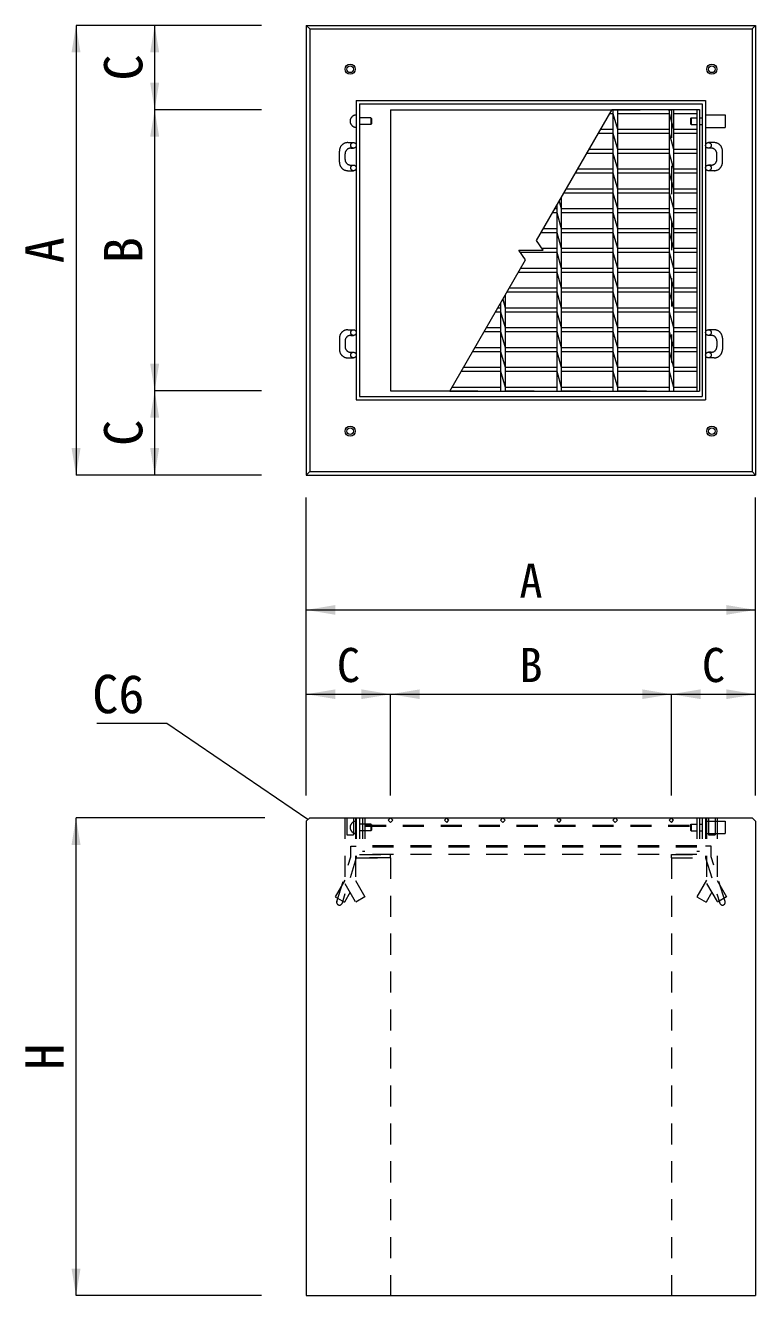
# Model space of a CAD drawing. Units: millimetres, scale not verified. Extents: x 3819 to 56619, y -16688 to 1396.
# Drawn here: x 34119 to 35419, y -7510 to -5250 of the extents above; entities that cross this region are included whole.
import ezdxf
from ezdxf.enums import TextEntityAlignment as Align

# ---------------------------------------------------------------- set-up
doc = ezdxf.new("R2010")
doc.units = ezdxf.units.MM
doc.header["$LTSCALE"] = 50
doc.linetypes.add('USER1', pattern=[1.35, 0.75, -0.6])
doc.linetypes.add('USER2', pattern=[2, 1, -1])
for name, color, linetype, lineweight in [('受枠', 3, 'USER2', 5), ('寸法線', 7, 'Continuous', 13), ('引出線', 4, 'Continuous', 13), ('集水桝', 1, 'Continuous', 5), ('ｲﾝｻｰﾄ', 3, 'Continuous', 9), ('ｸﾞﾚｰﾁﾝｸﾞ', 7, 'Continuous', 5)]:
    doc.layers.add(name, color=color, linetype=linetype, lineweight=lineweight)
doc.styles.add('ＭＳ ゴシック', font='')
doc.styles.get('ＭＳ ゴシック').set_extended_font_data('MS Gothic')

# ---------------------------------------------------------------- blocks, each defined once
blk = doc.blocks.new('filled_arrow')
at = {"color": 0, "linetype": 'Continuous', "lineweight": -2}
blk.add_solid([(7.5, 1.25), (0, 0), (7.5, -1.25)], dxfattribs=at)

msp = doc.modelspace()

# ---------------------------------------------------------------- linework, layer by layer
at = {"layer": '受枠', "linetype": 'Continuous', "lineweight": 9}
for p, q in [((34707.93, -5383.67), (34707.93, -5916.67)), ((34707.93, -5383.67), (35329.93, -5383.67)), ((34713.93, -5389.67), (34713.93, -5910.67)), ((34713.93, -5389.67), (35323.93, -5389.67)), ((35323.93, -5389.67), (35323.93, -5910.67)), ((35329.93, -5383.67), (35329.93, -5916.67)), ((34707.93, -5916.67), (35329.93, -5916.67)), ((34713.93, -5910.67), (35323.93, -5910.67))]:
    msp.add_line(p, q, dxfattribs=at)
at = {"layer": '受枠', "linetype": 'Continuous'}
for p, q in [((34733.93, -5414.55), (34713.93, -5414.55)), ((34733.93, -5414.55), (34733.93, -5426.55)), ((34734.93, -5415.55), (34733.93, -5414.55)), ((34734.93, -5415.55), (34734.93, -5425.55)), ((35302.93, -5415.55), (35303.93, -5414.55)), ((35302.93, -5415.55), (35302.93, -5425.55)), ((35303.93, -5414.55), (35303.93, -5426.55)), ((35303.93, -5414.55), (35314.43, -5414.55)), ((35318.93, -5414.55), (35323.93, -5414.55)), ((34733.93, -5426.55), (34713.93, -5426.55)), ((34734.93, -5425.55), (34733.93, -5426.55)), ((35302.93, -5425.55), (35303.93, -5426.55)), ((35303.93, -5426.55), (35314.43, -5426.55)), ((35318.93, -5426.55), (35323.93, -5426.55))]:
    msp.add_line(p, q, dxfattribs=at)
at = {"layer": '受枠'}
for p, q in [((35329.93, -5409.55), (35364.93, -5409.55)), ((35364.93, -5409.55), (35364.93, -5431.55)), ((35329.93, -5431.55), (35364.93, -5431.55)), ((34692.93, -5458.67), (34702.93, -5458.67)), ((34697.93, -5468.67), (34702.93, -5468.67)), ((35344.93, -5458.67), (35334.93, -5458.67)), ((35339.93, -5468.67), (35334.93, -5468.67)), ((34677.93, -5493.67), (34677.93, -5473.67)), ((34687.93, -5488.67), (34687.93, -5478.67)), ((35349.93, -5488.67), (35349.93, -5478.67)), ((35359.93, -5493.67), (35359.93, -5473.67)), ((34692.93, -5508.67), (34702.93, -5508.67)), ((34697.93, -5498.67), (34702.93, -5498.67)), ((35339.93, -5498.67), (35334.93, -5498.67)), ((35344.93, -5508.67), (35334.93, -5508.67)), ((34677.93, -5806.67), (34677.93, -5826.67)), ((34692.93, -5791.67), (34702.93, -5791.67)), ((34697.93, -5801.67), (34702.93, -5801.67)), ((35344.93, -5791.67), (35334.93, -5791.67)), ((35339.93, -5801.67), (35334.93, -5801.67)), ((35359.93, -5806.67), (35359.93, -5826.67)), ((34687.93, -5811.67), (34687.93, -5821.67)), ((35349.93, -5811.67), (35349.93, -5821.67)), ((34692.93, -5841.67), (34702.93, -5841.67)), ((34697.93, -5831.67), (34702.93, -5831.67)), ((35339.93, -5831.67), (35334.93, -5831.67)), ((35344.93, -5841.67), (35334.93, -5841.67))]:
    msp.add_line(p, q, dxfattribs=at)
at = {"layer": '受枠', "linetype": 'USER1', "lineweight": 9}
for p, q in [((34707.93, -6660.17), (34713.93, -6660.17)), ((34707.93, -6660.17), (34707.93, -6731.17)), ((34713.93, -6660.17), (34713.93, -6725.17)), ((35323.93, -6660.17), (35323.93, -6725.17)), ((35323.93, -6660.17), (35329.93, -6660.17)), ((35329.93, -6660.17), (35329.93, -6731.17)), ((34707.93, -6731.17), (34768.93, -6731.17)), ((34713.93, -6725.17), (34768.93, -6725.17)), ((34768.93, -6731.17), (34768.93, -6725.17)), ((35268.93, -6725.17), (35323.93, -6725.17)), ((35268.93, -6731.17), (35268.93, -6725.17)), ((35268.93, -6731.17), (35329.93, -6731.17))]:
    msp.add_line(p, q, dxfattribs=at)
at = {"layer": '受枠', "linetype": 'USER1'}
for p, q in [((35329.93, -6666.17), (35364.93, -6666.17)), ((35364.93, -6666.17), (35364.93, -6688.17)), ((34733.93, -6671.17), (34713.93, -6671.17)), ((34733.93, -6683.17), (34713.93, -6683.17)), ((34734.93, -6672.17), (34733.93, -6671.17)), ((34733.93, -6671.17), (34733.93, -6683.17)), ((34734.93, -6682.17), (34733.93, -6683.17)), ((34734.93, -6672.17), (34734.93, -6682.17)), ((35302.93, -6672.17), (35303.93, -6671.17)), ((35302.93, -6672.17), (35302.93, -6682.17)), ((35302.93, -6682.17), (35303.93, -6683.17)), ((35303.93, -6671.17), (35303.93, -6683.17)), ((35303.93, -6671.17), (35314.43, -6671.17)), ((35303.93, -6683.17), (35314.43, -6683.17)), ((35318.93, -6671.17), (35323.93, -6671.17)), ((35318.93, -6683.17), (35323.93, -6683.17)), ((35329.93, -6688.17), (35364.93, -6688.17)), ((34697.93, -6729.65), (34697.93, -6710.41)), ((34697.93, -6710.41), (34707.93, -6710.41)), ((35339.93, -6710.41), (35329.93, -6710.41)), ((35339.93, -6729.65), (35339.93, -6710.41)), ((34673.16, -6808.92), (34697.93, -6729.65)), ((34707.93, -6731.17), (34682.71, -6811.9)), ((35329.93, -6731.17), (35355.16, -6811.9)), ((35364.71, -6808.92), (35339.93, -6729.65))]:
    msp.add_line(p, q, dxfattribs=at)
at = {"layer": '受枠'}
for centre in [(34702.93, -5463.67), (35334.93, -5463.67), (34702.93, -5503.67), (35334.93, -5503.67), (34702.93, -5796.67), (35334.93, -5796.67), (34702.93, -5836.67), (35334.93, -5836.67)]:
    msp.add_circle(centre, 5, dxfattribs=at)
for centre, radius, start, end in [((34707.93, -5420.55), 11, 90, 270), ((34692.93, -5473.67), 15, 90, 180), ((34697.93, -5478.67), 10, 90, 180), ((35339.93, -5478.67), 10, 0, 90), ((35344.93, -5473.67), 15, 0, 90), ((34697.93, -5488.67), 10, 180, 270), ((35339.93, -5488.67), 10, 270, 0), ((34692.93, -5493.67), 15, 180, 270), ((35344.93, -5493.67), 15, 270, 0), ((34692.93, -5806.67), 15, 90, 180), ((34697.93, -5811.67), 10, 90, 180), ((35339.93, -5811.67), 10, 0, 90), ((35344.93, -5806.67), 15, 0, 90), ((34692.93, -5826.67), 15, 180, 270), ((34697.93, -5821.67), 10, 180, 270), ((35339.93, -5821.67), 10, 270, 0), ((35344.93, -5826.67), 15, 270, 0)]:
    msp.add_arc(centre, radius, start, end, dxfattribs=at)
at = {"layer": '受枠', "linetype": 'USER1', "lineweight": 9}
msp.add_arc((34707.93, -6677.17), 11, 90, 270, dxfattribs=at)
at = {"layer": '受枠', "linetype": 'USER1'}
for centre, start, end in [((34677.93, -6810.41), 162.64598, 342.64598), ((35359.93, -6810.41), 197.35402, 17.35402)]:
    msp.add_arc(centre, 5, start, end, dxfattribs=at)
at = {"layer": '寸法線'}
for p, q in [((34208.93, -5250.17), (34208.93, -6050.17)), ((34538.93, -5250.17), (34208.93, -5250.17)), ((34348.93, -5250.17), (34348.93, -5400.17)), ((34538.93, -5250.17), (34348.93, -5250.17)), ((34538.93, -5400.17), (34348.93, -5400.17)), ((34348.93, -5400.17), (34348.93, -5900.17)), ((34538.93, -5400.17), (34348.93, -5400.17)), ((34538.93, -5900.17), (34348.93, -5900.17)), ((34348.93, -5900.17), (34348.93, -6050.17)), ((34538.93, -5900.17), (34348.93, -5900.17)), ((34538.93, -6050.17), (34208.93, -6050.17)), ((34538.93, -6050.17), (34348.93, -6050.17)), ((34208.93, -7510.17), (34208.93, -6660.17)), ((34544.93, -6660.17), (34208.93, -6660.17)), ((34538.93, -7510.17), (34208.93, -7510.17))]:
    msp.add_line(p, q, dxfattribs=at)
at = {"layer": '寸法線', "lineweight": 9}
for p, q in [((34618.93, -6620.17), (34618.93, -6090.17)), ((35418.93, -6620.17), (35418.93, -6090.17)), ((34618.93, -6290.17), (35418.93, -6290.17)), ((34618.93, -6440.17), (34768.93, -6440.17)), ((34618.93, -6620.17), (34618.93, -6440.17)), ((34768.93, -6440.17), (35268.93, -6440.17)), ((34768.93, -6620.17), (34768.93, -6440.17)), ((34768.93, -6620.17), (34768.93, -6440.17)), ((35268.93, -6620.17), (35268.93, -6440.17)), ((35268.93, -6440.17), (35418.93, -6440.17)), ((35268.93, -6620.17), (35268.93, -6440.17)), ((35418.93, -6620.17), (35418.93, -6440.17))]:
    msp.add_line(p, q, dxfattribs=at)
at = {"layer": '引出線'}
msp.add_lwpolyline([(34621.93, -6663.17), (34370.79, -6492.03), (34245.99, -6492.03)], dxfattribs=at)
at = {"layer": '集水桝', "lineweight": 20}
for p, q in [((34618.93, -5250.17), (34618.93, -6050.17)), ((34618.93, -5250.17), (35418.93, -5250.17)), ((35418.93, -5250.17), (35418.93, -6050.17)), ((34768.93, -5400.17), (34768.93, -5900.17)), ((34768.93, -5400.17), (35163.27, -5400.17)), ((34768.93, -5900.17), (34874.6, -5900.17)), ((34618.93, -6050.17), (35418.93, -6050.17)), ((34618.93, -6666.17), (34624.93, -6660.17)), ((34618.93, -6666.17), (34618.93, -7510.17)), ((34624.93, -6660.17), (35412.93, -6660.17)), ((35412.93, -6660.17), (35418.93, -6666.17)), ((35418.93, -6666.17), (35418.93, -7510.17)), ((34618.93, -7510.17), (35418.93, -7510.17))]:
    msp.add_line(p, q, dxfattribs=at)
at = {"layer": '集水桝'}
for p, q in [((34618.93, -5250.17), (34624.93, -5256.17)), ((34624.93, -5256.17), (34624.93, -6044.17)), ((34624.93, -5256.17), (35412.93, -5256.17)), ((35412.93, -5256.17), (35418.93, -5250.17)), ((35412.93, -5256.17), (35412.93, -6044.17)), ((34618.93, -6050.17), (34624.93, -6044.17)), ((34624.93, -6044.17), (35412.93, -6044.17)), ((35412.93, -6044.17), (35418.93, -6050.17))]:
    msp.add_line(p, q, dxfattribs=at)
at = {"layer": '集水桝', "linetype": 'USER2'}
for p, q in [((35163.27, -5400.17), (35268.93, -5400.17)), ((35268.93, -5400.17), (35268.93, -5900.17)), ((34874.6, -5900.17), (35268.93, -5900.17))]:
    msp.add_line(p, q, dxfattribs=at)
at = {"layer": '集水桝', "linetype": 'USER1'}
for p, q in [((34707.93, -6660.17), (34707.93, -6731.17)), ((35329.93, -6660.17), (35329.93, -6731.17)), ((34768.93, -6731.17), (34707.93, -6731.17)), ((35268.93, -6731.17), (35329.93, -6731.17))]:
    msp.add_line(p, q, dxfattribs=at)
at = {"layer": '集水桝', "linetype": 'USER1', "lineweight": 20}
for p, q in [((34768.93, -6731.17), (34768.93, -7510.17)), ((35268.93, -6731.17), (35268.93, -7510.17))]:
    msp.add_line(p, q, dxfattribs=at)
at = {"layer": 'ｲﾝｻｰﾄ', "linetype": 'USER1'}
for p, q in [((34687.43, -6660.17), (34687.43, -6776.65)), ((34687.43, -6660.17), (34706.43, -6660.17)), ((34690.85, -6660.17), (34690.85, -6690.17)), ((34703.01, -6660.17), (34703.01, -6690.17)), ((34706.43, -6660.17), (34706.43, -6771.56)), ((35331.43, -6660.17), (35331.43, -6776.65)), ((35331.43, -6660.17), (35350.43, -6660.17)), ((35334.85, -6660.17), (35334.85, -6690.17)), ((35347.01, -6660.17), (35347.01, -6690.17)), ((35350.43, -6660.17), (35350.43, -6771.56)), ((34690.85, -6690.17), (34703.01, -6690.17)), ((35334.85, -6690.17), (35347.01, -6690.17)), ((34687.43, -6770.85), (34670.22, -6800.67)), ((34687.43, -6776.65), (34706.89, -6810.35)), ((34706.43, -6771.56), (34723.35, -6800.85)), ((35331.43, -6770.85), (35314.22, -6800.67)), ((35331.43, -6776.65), (35350.89, -6810.35)), ((35350.43, -6771.56), (35367.35, -6800.85)), ((34670.22, -6800.67), (34686.67, -6810.17)), ((34696.93, -6792.4), (34686.67, -6810.17)), ((34723.35, -6800.85), (34706.89, -6810.35)), ((35314.22, -6800.67), (35330.67, -6810.17)), ((35340.93, -6792.4), (35330.67, -6810.17)), ((35367.35, -6800.85), (35350.89, -6810.35))]:
    msp.add_line(p, q, dxfattribs=at)
at = {"layer": 'ｲﾝｻｰﾄ'}
for centre, radius in [((34696.93, -5328.17), 9), ((34696.93, -5328.17), 6), ((35340.93, -5328.17), 9), ((35340.93, -5328.17), 6), ((34696.93, -5972.17), 9), ((34696.93, -5972.17), 6), ((35340.93, -5972.17), 9), ((35340.93, -5972.17), 6)]:
    msp.add_circle(centre, radius, dxfattribs=at)
at = {"layer": 'ｸﾞﾚｰﾁﾝｸﾞ'}
for p, q in [((35028.93, -5632.85), (35163.56, -5399.67)), ((35163.56, -5399.67), (35318.93, -5399.67)), ((35164.93, -5399.67), (35164.93, -5900.67)), ((35172.93, -5399.67), (35172.93, -5900.67)), ((35264.93, -5399.67), (35264.93, -5900.67)), ((35272.93, -5399.67), (35272.93, -5900.67)), ((35314.43, -5399.67), (35314.43, -5900.67)), ((35318.93, -5399.67), (35318.93, -5900.67)), ((35159.52, -5406.67), (35164.93, -5406.67)), ((35164.93, -5406.67), (35172.93, -5434.96)), ((35172.93, -5406.67), (35264.93, -5406.67)), ((35264.93, -5406.67), (35272.93, -5434.96)), ((35272.93, -5406.67), (35314.43, -5406.67)), ((35139.15, -5441.96), (35164.93, -5441.96)), ((35143.19, -5434.96), (35164.93, -5434.96)), ((35164.93, -5441.96), (35172.93, -5470.25)), ((35172.93, -5434.96), (35264.93, -5434.96)), ((35172.93, -5441.96), (35264.93, -5441.96)), ((35264.93, -5441.96), (35272.93, -5470.25)), ((35272.93, -5434.96), (35314.43, -5434.96)), ((35272.93, -5441.96), (35314.43, -5441.96)), ((35118.77, -5477.25), (35164.93, -5477.25)), ((35122.82, -5470.25), (35164.93, -5470.25)), ((35164.93, -5477.25), (35172.93, -5505.53)), ((35172.93, -5470.25), (35264.93, -5470.25)), ((35172.93, -5477.25), (35264.93, -5477.25)), ((35264.93, -5477.25), (35272.93, -5505.53)), ((35272.93, -5470.25), (35314.43, -5470.25)), ((35272.93, -5477.25), (35314.43, -5477.25)), ((35098.4, -5512.53), (35164.93, -5512.53)), ((35102.44, -5505.53), (35164.93, -5505.53)), ((35164.93, -5512.53), (35172.93, -5540.82)), ((35172.93, -5505.53), (35264.93, -5505.53)), ((35172.93, -5512.53), (35264.93, -5512.53)), ((35264.93, -5512.53), (35272.93, -5540.82)), ((35272.93, -5505.53), (35314.43, -5505.53)), ((35272.93, -5512.53), (35314.43, -5512.53)), ((35072.93, -5556.64), (35072.93, -5900.67)), ((35078.03, -5547.82), (35164.93, -5547.82)), ((35082.07, -5540.82), (35164.93, -5540.82)), ((35164.93, -5547.82), (35172.93, -5576.1)), ((35172.93, -5540.82), (35264.93, -5540.82)), ((35172.93, -5547.82), (35264.93, -5547.82)), ((35264.93, -5547.82), (35272.93, -5576.1)), ((35272.93, -5540.82), (35314.43, -5540.82)), ((35272.93, -5547.82), (35314.43, -5547.82)), ((35061.7, -5576.1), (35064.93, -5576.1)), ((35064.93, -5570.5), (35064.93, -5900.67)), ((35069.24, -5563.04), (35072.93, -5576.1)), ((35072.93, -5576.1), (35164.93, -5576.1)), ((35172.93, -5576.1), (35264.93, -5576.1)), ((35272.93, -5576.1), (35314.43, -5576.1)), ((35057.66, -5583.1), (35064.93, -5583.1)), ((35064.93, -5583.1), (35072.93, -5611.39)), ((35072.93, -5583.1), (35164.93, -5583.1)), ((35164.93, -5583.1), (35172.93, -5611.39)), ((35172.93, -5583.1), (35264.93, -5583.1)), ((35264.93, -5583.1), (35272.93, -5611.39)), ((35272.93, -5583.1), (35314.43, -5583.1)), ((35037.29, -5618.39), (35064.93, -5618.39)), ((35041.33, -5611.39), (35064.93, -5611.39)), ((35064.93, -5618.39), (35072.93, -5646.67)), ((35072.93, -5611.39), (35164.93, -5611.39)), ((35072.93, -5618.39), (35164.93, -5618.39)), ((35164.93, -5618.39), (35172.93, -5646.67)), ((35172.93, -5611.39), (35264.93, -5611.39)), ((35172.93, -5618.39), (35264.93, -5618.39)), ((35264.93, -5618.39), (35272.93, -5646.67)), ((35272.93, -5611.39), (35314.43, -5611.39)), ((35272.93, -5618.39), (35314.43, -5618.39)), ((35040.37, -5650.17), (35028.93, -5632.85)), ((35038.06, -5646.67), (35064.93, -5646.67)), ((35072.93, -5646.67), (35164.93, -5646.67)), ((35172.93, -5646.67), (35264.93, -5646.67)), ((35272.93, -5646.67), (35314.43, -5646.67)), ((34874.31, -5900.67), (35008.93, -5667.5)), ((35008.93, -5667.5), (34997.5, -5650.17)), ((34997.5, -5650.17), (35040.37, -5650.17)), ((34999.81, -5653.67), (35064.93, -5653.67)), ((35064.93, -5653.67), (35072.93, -5681.96)), ((35072.93, -5653.67), (35164.93, -5653.67)), ((35164.93, -5653.67), (35172.93, -5681.96)), ((35172.93, -5653.67), (35264.93, -5653.67)), ((35264.93, -5653.67), (35272.93, -5681.96)), ((35272.93, -5653.67), (35314.43, -5653.67)), ((34996.54, -5688.96), (35064.93, -5688.96)), ((35000.58, -5681.96), (35064.93, -5681.96)), ((35064.93, -5688.96), (35072.93, -5717.25)), ((35072.93, -5681.96), (35164.93, -5681.96)), ((35072.93, -5688.96), (35164.93, -5688.96)), ((35164.93, -5688.96), (35172.93, -5717.25)), ((35172.93, -5681.96), (35264.93, -5681.96)), ((35172.93, -5688.96), (35264.93, -5688.96)), ((35264.93, -5688.96), (35272.93, -5717.25)), ((35272.93, -5681.96), (35314.43, -5681.96)), ((35272.93, -5688.96), (35314.43, -5688.96)), ((34980.21, -5717.25), (35064.93, -5717.25)), ((35072.93, -5717.25), (35164.93, -5717.25)), ((35172.93, -5717.25), (35264.93, -5717.25)), ((35272.93, -5717.25), (35314.43, -5717.25)), ((34968.63, -5737.31), (34972.93, -5752.53)), ((34972.93, -5729.85), (34972.93, -5900.67)), ((34976.17, -5724.25), (35064.93, -5724.25)), ((35064.93, -5724.25), (35072.93, -5752.53)), ((35072.93, -5724.25), (35164.93, -5724.25)), ((35164.93, -5724.25), (35172.93, -5752.53)), ((35172.93, -5724.25), (35264.93, -5724.25)), ((35264.93, -5724.25), (35272.93, -5752.53)), ((35272.93, -5724.25), (35314.43, -5724.25)), ((34955.8, -5759.53), (34964.93, -5759.53)), ((34959.84, -5752.53), (34964.93, -5752.53)), ((34964.93, -5743.71), (34964.93, -5900.67)), ((34964.93, -5759.53), (34972.93, -5787.82)), ((34972.93, -5752.53), (35064.93, -5752.53)), ((34972.93, -5759.53), (35064.93, -5759.53)), ((35064.93, -5759.53), (35072.93, -5787.82)), ((35072.93, -5752.53), (35164.93, -5752.53)), ((35072.93, -5759.53), (35164.93, -5759.53)), ((35164.93, -5759.53), (35172.93, -5787.82)), ((35172.93, -5752.53), (35264.93, -5752.53)), ((35172.93, -5759.53), (35264.93, -5759.53)), ((35264.93, -5759.53), (35272.93, -5787.82)), ((35272.93, -5752.53), (35314.43, -5752.53)), ((35272.93, -5759.53), (35314.43, -5759.53)), ((34935.43, -5794.82), (34964.93, -5794.82)), ((34939.47, -5787.82), (34964.93, -5787.82)), ((34964.93, -5794.82), (34972.93, -5823.1)), ((34972.93, -5787.82), (35064.93, -5787.82)), ((34972.93, -5794.82), (35064.93, -5794.82)), ((35064.93, -5794.82), (35072.93, -5823.1)), ((35072.93, -5787.82), (35164.93, -5787.82)), ((35072.93, -5794.82), (35164.93, -5794.82)), ((35164.93, -5794.82), (35172.93, -5823.1)), ((35172.93, -5787.82), (35264.93, -5787.82)), ((35172.93, -5794.82), (35264.93, -5794.82)), ((35264.93, -5794.82), (35272.93, -5823.1)), ((35272.93, -5787.82), (35314.43, -5787.82)), ((35272.93, -5794.82), (35314.43, -5794.82)), ((34915.05, -5830.1), (34964.93, -5830.1)), ((34919.09, -5823.1), (34964.93, -5823.1)), ((34964.93, -5830.1), (34972.93, -5858.39)), ((34972.93, -5823.1), (35064.93, -5823.1)), ((34972.93, -5830.1), (35064.93, -5830.1)), ((35064.93, -5830.1), (35072.93, -5858.39)), ((35072.93, -5823.1), (35164.93, -5823.1)), ((35072.93, -5830.1), (35164.93, -5830.1)), ((35164.93, -5830.1), (35172.93, -5858.39)), ((35172.93, -5823.1), (35264.93, -5823.1)), ((35172.93, -5830.1), (35264.93, -5830.1)), ((35264.93, -5830.1), (35272.93, -5858.39)), ((35272.93, -5823.1), (35314.43, -5823.1)), ((35272.93, -5830.1), (35314.43, -5830.1)), ((34894.68, -5865.39), (34964.93, -5865.39)), ((34898.72, -5858.39), (34964.93, -5858.39)), ((34964.93, -5865.39), (34972.93, -5893.67)), ((34972.93, -5858.39), (35064.93, -5858.39)), ((34972.93, -5865.39), (35064.93, -5865.39)), ((35064.93, -5865.39), (35072.93, -5893.67)), ((35072.93, -5858.39), (35164.93, -5858.39)), ((35072.93, -5865.39), (35164.93, -5865.39)), ((35164.93, -5865.39), (35172.93, -5893.67)), ((35172.93, -5858.39), (35264.93, -5858.39)), ((35172.93, -5865.39), (35264.93, -5865.39)), ((35264.93, -5865.39), (35272.93, -5893.67)), ((35272.93, -5858.39), (35314.43, -5858.39)), ((35272.93, -5865.39), (35314.43, -5865.39)), ((34878.35, -5893.67), (34964.93, -5893.67)), ((34972.93, -5893.67), (35064.93, -5893.67)), ((35072.93, -5893.67), (35164.93, -5893.67)), ((35172.93, -5893.67), (35264.93, -5893.67)), ((35272.93, -5893.67), (35314.43, -5893.67)), ((34874.31, -5900.67), (35318.93, -5900.67))]:
    msp.add_line(p, q, dxfattribs=at)
at = {"layer": 'ｸﾞﾚｰﾁﾝｸﾞ', "linetype": 'USER1', "lineweight": 13}
msp.add_line((34718.93, -6660.17), (35318.93, -6660.17), dxfattribs=at)
at = {"layer": 'ｸﾞﾚｰﾁﾝｸﾞ', "linetype": 'USER1'}
for p, q in [((34718.93, -6660.17), (34718.93, -6720.17)), ((34723.43, -6660.17), (34723.43, -6725.17)), ((35314.43, -6660.17), (35314.43, -6725.17)), ((35318.93, -6660.17), (35318.93, -6720.17)), ((34723.43, -6673.17), (35314.43, -6673.17)), ((34723.43, -6675.17), (35314.43, -6675.17)), ((35314.43, -6710.17), (34723.43, -6710.17)), ((35314.43, -6712.17), (34723.43, -6712.17)), ((34723.43, -6720.17), (34718.93, -6720.17)), ((35314.43, -6725.17), (34723.43, -6725.17)), ((35318.93, -6720.17), (35314.43, -6720.17))]:
    msp.add_line(p, q, dxfattribs=at)
for points in [[(34768.93, -6660.17), (34764.93, -6664.17), (34768.93, -6668.17), (34772.93, -6664.17)], [(34868.93, -6660.17), (34864.93, -6664.17), (34868.93, -6668.17), (34872.93, -6664.17)], [(34968.93, -6660.17), (34964.93, -6664.17), (34968.93, -6668.17), (34972.93, -6664.17)], [(35068.93, -6660.17), (35064.93, -6664.17), (35068.93, -6668.17), (35072.93, -6664.17)], [(35168.93, -6660.17), (35164.93, -6664.17), (35168.93, -6668.17), (35172.93, -6664.17)], [(35268.93, -6660.17), (35264.93, -6664.17), (35268.93, -6668.17), (35272.93, -6664.17)]]:
    msp.add_lwpolyline(points, close=True, dxfattribs=at)

# ---------------------------------------------------------------- block references
at = {"layer": '寸法線', "xscale": 6.4, "yscale": 6.4}
for p, rotation in [((34208.93, -5250.17), 270), ((34348.93, -5250.17), 270), ((34348.93, -5400.17), 90), ((34348.93, -5400.17), 270), ((34348.93, -5900.17), 90), ((34348.93, -5900.17), 270), ((34208.93, -6050.17), 90), ((34348.93, -6050.17), 90), ((34208.93, -6660.17), 270), ((34208.93, -7510.17), 90)]:
    msp.add_blockref('filled_arrow', p, dxfattribs=dict(at, rotation=rotation))
at = {"layer": '寸法線', "lineweight": 9, "xscale": 6.93, "yscale": 6.93}
for p in [(34618.93, -6290.17), (34618.93, -6440.17), (34768.93, -6440.17), (35268.93, -6440.17)]:
    msp.add_blockref('filled_arrow', p, dxfattribs=at)
at = {"layer": '寸法線', "lineweight": 9, "xscale": 6.93, "yscale": 6.93, "rotation": 180}
for p in [(35418.93, -6290.17), (34768.93, -6440.17), (35268.93, -6440.17), (35418.93, -6440.17)]:
    msp.add_blockref('filled_arrow', p, dxfattribs=at)
at = {"layer": '引出線', "xscale": 0.16, "yscale": 0.16, "rotation": 145.7}
msp.add_blockref('filled_arrow', (34621.93, -6663.17), dxfattribs=at)

# ---------------------------------------------------------------- texts
at = {"layer": '寸法線', "style": 'ＭＳ ゴシック'}
for s, p in [('C', (34292.93, -5325.17)), ('A', (34152.93, -5650.17)), ('B', (34292.93, -5650.17)), ('C', (34292.93, -5975.17)), ('H', (34152.93, -7085.17))]:
    msp.add_text(s, height=68.36, rotation=90, dxfattribs=at).set_placement(p, align=Align.MIDDLE_CENTER)
for s, p in [('A', (35018.93, -6238.17)), ('C', (34693.93, -6388.17)), ('B', (35018.93, -6388.17)), ('C', (35343.93, -6388.17))]:
    msp.add_text(s, height=60.76, dxfattribs=at).set_placement(p, align=Align.MIDDLE_CENTER)
at = {"layer": '引出線', "style": 'ＭＳ ゴシック'}
msp.add_text('C6', height=68.36, dxfattribs=at).set_placement((34330.79, -6405.63), align=Align.TOP_RIGHT)

doc.saveas('drawing.dxf')
